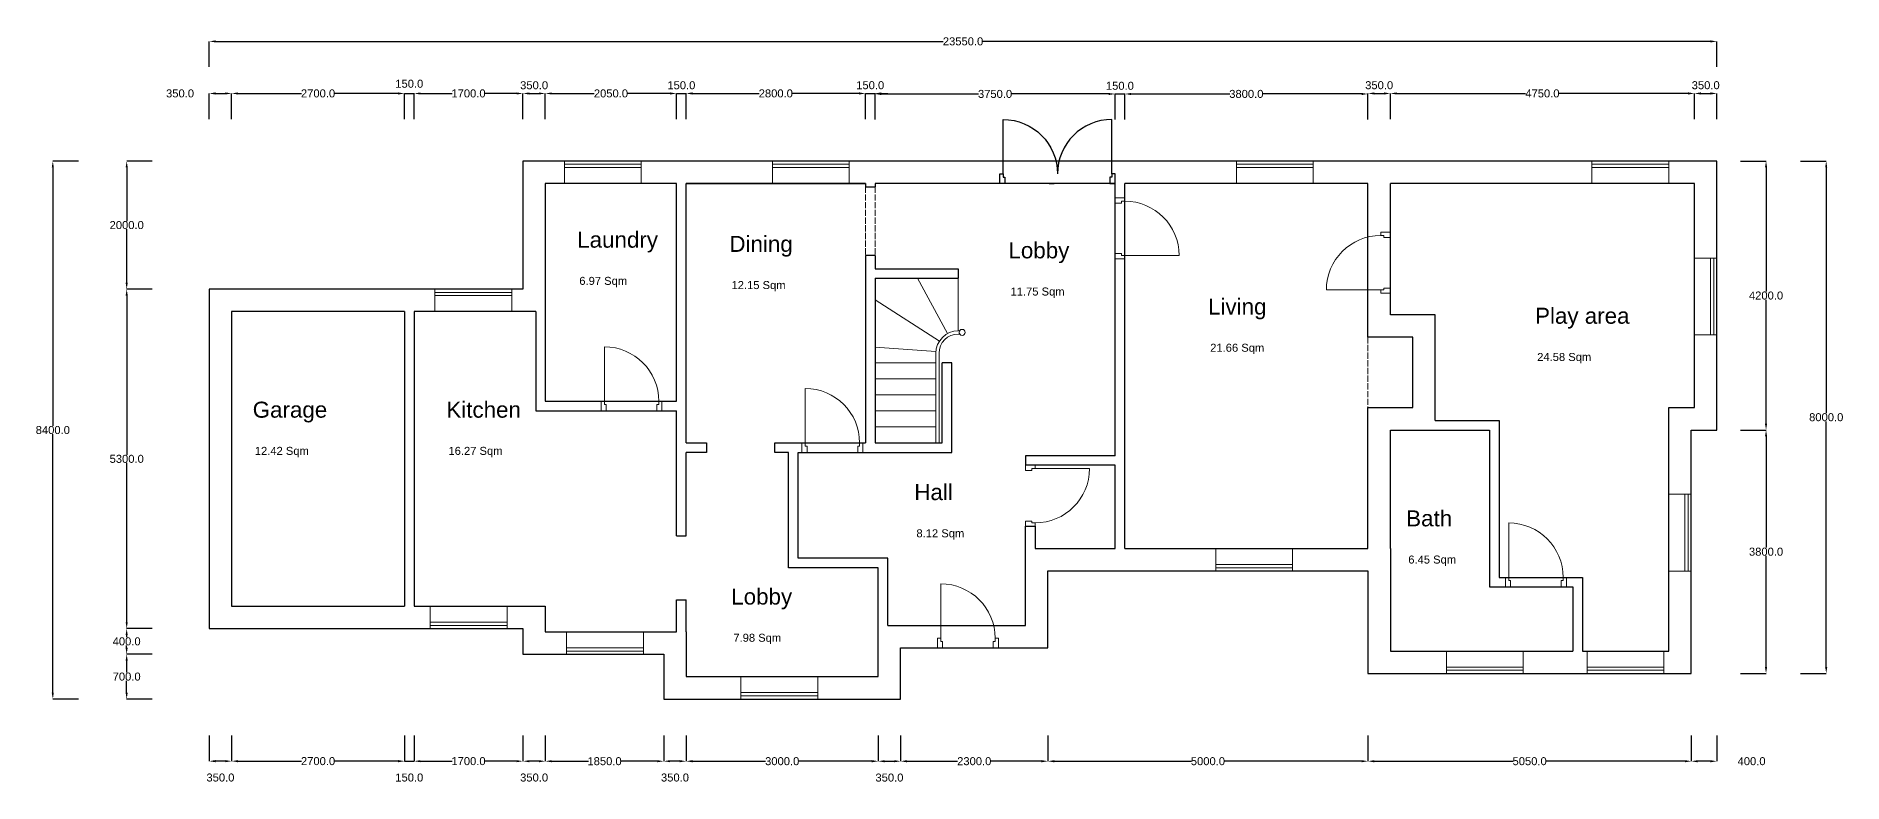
# Model space of a CAD drawing. Header units: millimetres. Extents: x 4407 to 61017, y 39332 to 50992.
# Drawn here: x 32795 to 61017, y 39332 to 50992 of the extents above; entities that cross this region are included whole.
import ezdxf

# ---------------------------------------------------------------- set-up
doc = ezdxf.new("R2010")
doc.units = ezdxf.units.MM
doc.linetypes.add('ACAD_ISO02W100', pattern=[15, 12, -3])
for name, color, linetype, lineweight in [('Dashed lines', 7, 'ACAD_ISO02W100', 13), ('Doors', 50, 'Continuous', 13), ('Staircase', 6, 'Continuous', 13), ('Windows', 4, 'Continuous', 13)]:
    doc.layers.add(name, color=color, linetype=linetype, lineweight=lineweight)
doc.styles.get("Standard").update_dxf_attribs({"font": 'arial.ttf'})
doc.dimstyles.get("Standard").update_dxf_attribs({"dimtxt": 125, "dimasz": 100, "dimexe": 0.18, "dimexo": 0, "dimgap": 0, "dimtad": 0, "dimtih": 1, "dimtoh": 1, "dimdec": 1, "dimzin": 0, "dimdsep": 46, "dimtxsty": 'Standard', "dimcen": 0.09, "dimadec": 0, "dimazin": 0, "dimtfac": 1, "dimtdec": 1, "dimtmove": 2, "dimatfit": 3, "dimfxl": 400, "dimfxlon": 1, "dimtolj": 1, "dimtzin": 0, "dimarcsym": 0})

# ---------------------------------------------------------------- blocks, each defined once
blk = doc.blocks.new('*U6')
at = {"layer": 'Windows', "linetype": 'Continuous'}
for p, q in [((-1200, 0), (-1200, 350)), ((-1200, 300), (0, 300)), ((0, 0), (0, 350)), ((-1200, 250), (0, 250))]:
    blk.add_line(p, q, dxfattribs=at)
blk = doc.blocks.new('Window')
at = {"layer": 'Windows', "linetype": 'Continuous'}
for p, q in [((-1200, 350), (-1200, 0)), ((0, 350), (0, 0)), ((-1200, 100), (0, 100)), ((-1200, 50), (0, 50))]:
    blk.add_line(p, q, dxfattribs=at)
blk = doc.blocks.new('*U13')
at = {"linetype": 'Continuous'}
for p, q in [((-900, 150), (-900, 1000)), ((-950, 0), (-950, 150)), ((-950, 150), (-900, 150)), ((-870, 0), (-950, 0)), ((-900, 150), (-900, 100)), ((-900, 100), (-870, 100)), ((-870, 100), (-870, 0)), ((-50, 100), (-80, 100)), ((-80, 100), (-80, 0)), ((-80, 0), (0, 0)), ((0, 150), (-50, 150)), ((-50, 150), (-50, 100)), ((0, 0), (0, 150))]:
    blk.add_line(p, q, dxfattribs=at)
blk.add_arc((-900, 150), 850, 0, 90, dxfattribs=at)
blk = doc.blocks.new('*U14')
at = {"linetype": 'Continuous'}
for p, q in [((-50, 150), (-50, 1000)), ((-950, 0), (-950, 150)), ((-950, 150), (-900, 150)), ((-870, 0), (-950, 0)), ((-900, 150), (-900, 100)), ((-900, 100), (-870, 100)), ((-870, 100), (-870, 0)), ((-50, 100), (-80, 100)), ((-80, 100), (-80, 0)), ((-80, 0), (0, 0)), ((0, 150), (-50, 150)), ((-50, 150), (-50, 100)), ((0, 0), (0, 150))]:
    blk.add_line(p, q, dxfattribs=at)
blk.add_arc((-50, 150), 850, 90, 180, dxfattribs=at)
blk = doc.blocks.new('*D33')
at = {"color": 0, "linetype": 'Continuous', "lineweight": -2, "transparency": 16777216}
for p, q in [((35499, 49697), (35499, 50097)), ((35599, 50097), (35749, 50097)), ((35849, 49697), (35849, 50097))]:
    blk.add_line(p, q, dxfattribs=at)
at = {"color": 0, "linetype": 'Continuous', "transparency": 16777216}
for points in [[(35599, 50114), (35599, 50080), (35499, 50097)], [(35749, 50114), (35749, 50080), (35849, 50097)]]:
    blk.add_solid(points, dxfattribs=at)
at = {"layer": 'Defpoints', "color": 0, "linetype": 'Continuous', "transparency": 16777216}
for p in [(35849, 50097), (35499, 47041), (35849, 47041)]:
    blk.add_point(p, dxfattribs=at)
at = {"color": 0, "linetype": 'Continuous', "transparency": 16777216, "insert": (35043, 50097), "char_height": 125, "attachment_point": 5}
blk.add_mtext('\\A1;350.0', dxfattribs=at)
blk = doc.blocks.new('*D34')
at = {"color": 0, "linetype": 'Continuous', "lineweight": -2, "transparency": 16777216}
for p, q in [((35849, 49697), (35849, 50097)), ((35949, 50097), (36939, 50097)), ((38449, 50097), (37459, 50097)), ((38549, 49697), (38549, 50097))]:
    blk.add_line(p, q, dxfattribs=at)
at = {"color": 0, "linetype": 'Continuous', "transparency": 16777216}
for points in [[(35949, 50113), (35949, 50080), (35849, 50097)], [(38449, 50113), (38449, 50080), (38549, 50097)]]:
    blk.add_solid(points, dxfattribs=at)
at = {"layer": 'Defpoints', "color": 0, "linetype": 'Continuous', "transparency": 16777216}
for p in [(38549, 50097), (35849, 46691), (38549, 46691)]:
    blk.add_point(p, dxfattribs=at)
at = {"color": 0, "linetype": 'Continuous', "transparency": 16777216, "insert": (37199, 50097), "char_height": 125, "attachment_point": 5}
blk.add_mtext('\\A1;2700.0', dxfattribs=at)
blk = doc.blocks.new('*D35')
at = {"color": 0, "linetype": 'Continuous', "lineweight": -2, "transparency": 16777216}
for p, q in [((38449, 50097), (38349, 50097)), ((38549, 49697), (38549, 50097)), ((38549, 50097), (38699, 50097)), ((38699, 49697), (38699, 50097)), ((38799, 50097), (38899, 50097))]:
    blk.add_line(p, q, dxfattribs=at)
at = {"color": 0, "linetype": 'Continuous', "transparency": 16777216}
for points in [[(38449, 50113), (38449, 50080), (38549, 50097)], [(38799, 50113), (38799, 50080), (38699, 50097)]]:
    blk.add_solid(points, dxfattribs=at)
at = {"layer": 'Defpoints', "color": 0, "linetype": 'Continuous', "transparency": 16777216}
for p in [(38699, 50097), (38549, 46691), (38699, 46691)]:
    blk.add_point(p, dxfattribs=at)
at = {"color": 0, "linetype": 'Continuous', "transparency": 16777216, "insert": (38624, 50248), "char_height": 125, "attachment_point": 5}
blk.add_mtext('\\A1;150.0', dxfattribs=at)
blk = doc.blocks.new('*D36')
at = {"color": 0, "linetype": 'Continuous', "lineweight": -2, "transparency": 16777216}
for p, q in [((38699, 49697), (38699, 50097)), ((38799, 50097), (39296, 50097)), ((40299, 50097), (39802, 50097)), ((40399, 49697), (40399, 50097))]:
    blk.add_line(p, q, dxfattribs=at)
at = {"color": 0, "linetype": 'Continuous', "transparency": 16777216}
for points in [[(38799, 50113), (38799, 50080), (38699, 50097)], [(40299, 50113), (40299, 50080), (40399, 50097)]]:
    blk.add_solid(points, dxfattribs=at)
at = {"layer": 'Defpoints', "color": 0, "linetype": 'Continuous', "transparency": 16777216}
for p in [(40399, 50097), (38699, 47041), (40399, 47041)]:
    blk.add_point(p, dxfattribs=at)
at = {"color": 0, "linetype": 'Continuous', "transparency": 16777216, "insert": (39549, 50097), "char_height": 125, "attachment_point": 5}
blk.add_mtext('\\A1;1700.0', dxfattribs=at)
blk = doc.blocks.new('*D41')
at = {"color": 0, "linetype": 'Continuous', "lineweight": -2, "transparency": 16777216}
for p, q in [((40399, 49697), (40399, 50097)), ((40499, 50097), (40649, 50097)), ((40749, 49697), (40749, 50097))]:
    blk.add_line(p, q, dxfattribs=at)
at = {"color": 0, "linetype": 'Continuous', "transparency": 16777216}
for points in [[(40499, 50113), (40499, 50080), (40399, 50097)], [(40649, 50113), (40649, 50080), (40749, 50097)]]:
    blk.add_solid(points, dxfattribs=at)
at = {"layer": 'Defpoints', "color": 0, "linetype": 'Continuous', "transparency": 16777216}
for p in [(40749, 50097), (40399, 47041), (40749, 47041)]:
    blk.add_point(p, dxfattribs=at)
at = {"color": 0, "linetype": 'Continuous', "transparency": 16777216, "insert": (40574, 50224), "char_height": 125, "attachment_point": 5}
blk.add_mtext('\\A1;350.0', dxfattribs=at)
blk = doc.blocks.new('*D42')
at = {"color": 0, "linetype": 'Continuous', "lineweight": -2, "transparency": 16777216}
for p, q in [((40749, 49697), (40749, 50097)), ((40849, 50097), (41514, 50097)), ((42699, 50097), (42034, 50097)), ((42799, 49697), (42799, 50097))]:
    blk.add_line(p, q, dxfattribs=at)
at = {"color": 0, "linetype": 'Continuous', "transparency": 16777216}
for points in [[(40849, 50113), (40849, 50080), (40749, 50097)], [(42699, 50113), (42699, 50080), (42799, 50097)]]:
    blk.add_solid(points, dxfattribs=at)
at = {"layer": 'Defpoints', "color": 0, "linetype": 'Continuous', "transparency": 16777216}
for p in [(42799, 50097), (40749, 45291), (42799, 45291)]:
    blk.add_point(p, dxfattribs=at)
at = {"color": 0, "linetype": 'Continuous', "transparency": 16777216, "insert": (41774, 50097), "char_height": 125, "attachment_point": 5}
blk.add_mtext('\\A1;2050.0', dxfattribs=at)
blk = doc.blocks.new('*D43')
at = {"color": 0, "linetype": 'Continuous', "lineweight": -2, "transparency": 16777216}
for p, q in [((42699, 50097), (42599, 50097)), ((42799, 49697), (42799, 50097)), ((42799, 50097), (42949, 50097)), ((42949, 49697), (42949, 50097)), ((43049, 50097), (43149, 50097))]:
    blk.add_line(p, q, dxfattribs=at)
at = {"color": 0, "linetype": 'Continuous', "transparency": 16777216}
for points in [[(42699, 50113), (42699, 50080), (42799, 50097)], [(43049, 50113), (43049, 50080), (42949, 50097)]]:
    blk.add_solid(points, dxfattribs=at)
at = {"layer": 'Defpoints', "color": 0, "linetype": 'Continuous', "transparency": 16777216}
for p in [(42949, 50097), (42799, 48691), (42949, 48691)]:
    blk.add_point(p, dxfattribs=at)
at = {"color": 0, "linetype": 'Continuous', "transparency": 16777216, "insert": (42874, 50224), "char_height": 125, "attachment_point": 5}
blk.add_mtext('\\A1;150.0', dxfattribs=at)
blk = doc.blocks.new('*D44')
at = {"color": 0, "linetype": 'Continuous', "lineweight": -2, "transparency": 16777216}
for p, q in [((42949, 49697), (42949, 50097)), ((43049, 50097), (44089, 50097)), ((45649, 50097), (44609, 50097)), ((45749, 49697), (45749, 50097))]:
    blk.add_line(p, q, dxfattribs=at)
at = {"color": 0, "linetype": 'Continuous', "transparency": 16777216}
for points in [[(43049, 50114), (43049, 50080), (42949, 50097)], [(45649, 50114), (45649, 50080), (45749, 50097)]]:
    blk.add_solid(points, dxfattribs=at)
at = {"layer": 'Defpoints', "color": 0, "linetype": 'Continuous', "transparency": 16777216}
for p in [(45749, 50097), (42949, 48691), (45749, 48691)]:
    blk.add_point(p, dxfattribs=at)
at = {"color": 0, "linetype": 'Continuous', "transparency": 16777216, "insert": (44349, 50097), "char_height": 125, "attachment_point": 5}
blk.add_mtext('\\A1;2800.0', dxfattribs=at)
blk = doc.blocks.new('*D45')
at = {"color": 0, "linetype": 'Continuous', "lineweight": -2, "transparency": 16777216}
for p, q in [((45649, 50097), (45549, 50097)), ((45749, 49697), (45749, 50097)), ((45749, 50097), (45899, 50097)), ((45899, 49697), (45899, 50097)), ((45999, 50097), (46099, 50097))]:
    blk.add_line(p, q, dxfattribs=at)
at = {"color": 0, "linetype": 'Continuous', "transparency": 16777216}
for points in [[(45649, 50114), (45649, 50080), (45749, 50097)], [(45999, 50114), (45999, 50080), (45899, 50097)]]:
    blk.add_solid(points, dxfattribs=at)
at = {"layer": 'Defpoints', "color": 0, "linetype": 'Continuous', "transparency": 16777216}
for p in [(45899, 50097), (45749, 48691), (45899, 48691)]:
    blk.add_point(p, dxfattribs=at)
at = {"color": 0, "linetype": 'Continuous', "transparency": 16777216, "insert": (45824, 50225), "char_height": 125, "attachment_point": 5}
blk.add_mtext('\\A1;150.0', dxfattribs=at)
blk = doc.blocks.new('*D47')
at = {"color": 0, "linetype": 'Continuous', "lineweight": -2, "transparency": 16777216}
for p, q in [((53599, 49697), (53599, 50097)), ((53699, 50097), (53849, 50097)), ((53949, 49697), (53949, 50097))]:
    blk.add_line(p, q, dxfattribs=at)
at = {"color": 0, "linetype": 'Continuous', "transparency": 16777216}
for points in [[(53699, 50114), (53699, 50080), (53599, 50097)], [(53849, 50114), (53849, 50080), (53949, 50097)]]:
    blk.add_solid(points, dxfattribs=at)
at = {"layer": 'Defpoints', "color": 0, "linetype": 'Continuous', "transparency": 16777216}
for p in [(53949, 50097), (53599, 48691), (53949, 48691)]:
    blk.add_point(p, dxfattribs=at)
at = {"color": 0, "linetype": 'Continuous', "transparency": 16777216, "insert": (53774, 50225), "char_height": 125, "attachment_point": 5}
blk.add_mtext('\\A1;350.0', dxfattribs=at)
blk = doc.blocks.new('*D48')
at = {"color": 0, "linetype": 'Continuous', "lineweight": -2, "transparency": 16777216}
for p, q in [((53949, 49697), (53949, 50097)), ((54049, 50097), (56062, 50097)), ((58599, 50097), (56586, 50097)), ((58699, 49697), (58699, 50097))]:
    blk.add_line(p, q, dxfattribs=at)
at = {"color": 0, "linetype": 'Continuous', "transparency": 16777216}
for points in [[(54049, 50114), (54049, 50080), (53949, 50097)], [(58599, 50114), (58599, 50080), (58699, 50097)]]:
    blk.add_solid(points, dxfattribs=at)
at = {"layer": 'Defpoints', "color": 0, "linetype": 'Continuous', "transparency": 16777216}
for p in [(58699, 50097), (53949, 48691), (58699, 48691)]:
    blk.add_point(p, dxfattribs=at)
at = {"color": 0, "linetype": 'Continuous', "transparency": 16777216, "insert": (56324, 50097), "char_height": 125, "attachment_point": 5}
blk.add_mtext('\\A1;4750.0', dxfattribs=at)
blk = doc.blocks.new('*D49')
at = {"color": 0, "linetype": 'Continuous', "lineweight": -2, "transparency": 16777216}
for p, q in [((58699, 49697), (58699, 50097)), ((58799, 50097), (58949, 50097)), ((59049, 49697), (59049, 50097))]:
    blk.add_line(p, q, dxfattribs=at)
at = {"color": 0, "linetype": 'Continuous', "transparency": 16777216}
for points in [[(58799, 50114), (58799, 50080), (58699, 50097)], [(58949, 50114), (58949, 50080), (59049, 50097)]]:
    blk.add_solid(points, dxfattribs=at)
at = {"layer": 'Defpoints', "color": 0, "linetype": 'Continuous', "transparency": 16777216}
for p in [(59049, 50097), (58699, 48691), (59049, 48691)]:
    blk.add_point(p, dxfattribs=at)
at = {"color": 0, "linetype": 'Continuous', "transparency": 16777216, "insert": (58874, 50225), "char_height": 125, "attachment_point": 5}
blk.add_mtext('\\A1;350.0', dxfattribs=at)
blk = doc.blocks.new('*D50')
at = {"color": 0, "linetype": 'Continuous', "lineweight": -2, "transparency": 16777216}
for p, q in [((45899, 49689), (45899, 50089)), ((45999, 50089), (47515, 50089)), ((49549, 50089), (48033, 50089)), ((49649, 49689), (49649, 50089))]:
    blk.add_line(p, q, dxfattribs=at)
at = {"color": 0, "linetype": 'Continuous', "transparency": 16777216}
for points in [[(45999, 50105), (45999, 50072), (45899, 50089)], [(49549, 50105), (49549, 50072), (49649, 50089)]]:
    blk.add_solid(points, dxfattribs=at)
at = {"layer": 'Defpoints', "color": 0, "linetype": 'Continuous', "transparency": 16777216}
for p in [(49649, 50089), (45899, 48691), (49649, 48691)]:
    blk.add_point(p, dxfattribs=at)
at = {"color": 0, "linetype": 'Continuous', "transparency": 16777216, "insert": (47774, 50089), "char_height": 125, "attachment_point": 5}
blk.add_mtext('\\A1;3750.0', dxfattribs=at)
blk = doc.blocks.new('*D51')
at = {"color": 0, "linetype": 'Continuous', "lineweight": -2, "transparency": 16777216}
for p, q in [((49549, 50089), (49449, 50089)), ((49649, 49689), (49649, 50089)), ((49649, 50089), (49799, 50089)), ((49799, 49689), (49799, 50089)), ((49899, 50089), (49999, 50089))]:
    blk.add_line(p, q, dxfattribs=at)
at = {"color": 0, "linetype": 'Continuous', "transparency": 16777216}
for points in [[(49549, 50105), (49549, 50072), (49649, 50089)], [(49899, 50105), (49899, 50072), (49799, 50089)]]:
    blk.add_solid(points, dxfattribs=at)
at = {"layer": 'Defpoints', "color": 0, "linetype": 'Continuous', "transparency": 16777216}
for p in [(49799, 50089), (49649, 48691), (49799, 48691)]:
    blk.add_point(p, dxfattribs=at)
at = {"color": 0, "linetype": 'Continuous', "transparency": 16777216, "insert": (49724, 50216), "char_height": 125, "attachment_point": 5}
blk.add_mtext('\\A1;150.0', dxfattribs=at)
blk = doc.blocks.new('*D52')
at = {"color": 0, "linetype": 'Continuous', "lineweight": -2, "transparency": 16777216}
for p, q in [((49799, 49689), (49799, 50089)), ((49899, 50089), (51440, 50089)), ((53499, 50089), (51958, 50089)), ((53599, 49689), (53599, 50089))]:
    blk.add_line(p, q, dxfattribs=at)
at = {"color": 0, "linetype": 'Continuous', "transparency": 16777216}
for points in [[(49899, 50105), (49899, 50072), (49799, 50089)], [(53499, 50105), (53499, 50072), (53599, 50089)]]:
    blk.add_solid(points, dxfattribs=at)
at = {"layer": 'Defpoints', "color": 0, "linetype": 'Continuous', "transparency": 16777216}
for p in [(53599, 50089), (49799, 48691), (53599, 48691)]:
    blk.add_point(p, dxfattribs=at)
at = {"color": 0, "linetype": 'Continuous', "transparency": 16777216, "insert": (51699, 50089), "char_height": 125, "attachment_point": 5}
blk.add_mtext('\\A1;3800.0', dxfattribs=at)
blk = doc.blocks.new('*D53')
at = {"color": 0, "linetype": 'Continuous', "lineweight": -2, "transparency": 16777216}
for p, q in [((59417, 49041), (59817, 49041)), ((59817, 48941), (59817, 47005)), ((59817, 44941), (59817, 46877)), ((59417, 44841), (59817, 44841))]:
    blk.add_line(p, q, dxfattribs=at)
at = {"color": 0, "linetype": 'Continuous', "transparency": 16777216}
for points in [[(59800, 48941), (59834, 48941), (59817, 49041)], [(59800, 44941), (59834, 44941), (59817, 44841)]]:
    blk.add_solid(points, dxfattribs=at)
at = {"layer": 'Defpoints', "color": 0, "linetype": 'Continuous', "transparency": 16777216}
for p in [(59049, 49041), (59049, 44841), (59817, 44841)]:
    blk.add_point(p, dxfattribs=at)
at = {"color": 0, "linetype": 'Continuous', "transparency": 16777216, "insert": (59817, 46941), "char_height": 125, "attachment_point": 5}
blk.add_mtext('\\A1;4200.0', dxfattribs=at)
blk = doc.blocks.new('*D54')
at = {"color": 0, "linetype": 'Continuous', "lineweight": -2, "transparency": 16777216}
for p, q in [((59417, 44841), (59817, 44841)), ((59817, 44741), (59817, 43005)), ((59817, 41141), (59817, 42877)), ((59417, 41041), (59817, 41041))]:
    blk.add_line(p, q, dxfattribs=at)
at = {"color": 0, "linetype": 'Continuous', "transparency": 16777216}
for points in [[(59800, 44741), (59834, 44741), (59817, 44841)], [(59800, 41141), (59834, 41141), (59817, 41041)]]:
    blk.add_solid(points, dxfattribs=at)
at = {"layer": 'Defpoints', "color": 0, "linetype": 'Continuous', "transparency": 16777216}
for p in [(58649, 44841), (58649, 41041), (59817, 41041)]:
    blk.add_point(p, dxfattribs=at)
at = {"color": 0, "linetype": 'Continuous', "transparency": 16777216, "insert": (59817, 42941), "char_height": 125, "attachment_point": 5}
blk.add_mtext('\\A1;3800.0', dxfattribs=at)
blk = doc.blocks.new('*D55')
at = {"color": 0, "linetype": 'Continuous', "lineweight": -2, "transparency": 16777216}
for p, q in [((34610, 49041), (34210, 49041)), ((34210, 48941), (34210, 48105)), ((34210, 47141), (34210, 47977)), ((34610, 47041), (34210, 47041))]:
    blk.add_line(p, q, dxfattribs=at)
at = {"color": 0, "linetype": 'Continuous', "transparency": 16777216}
for points in [[(34193, 48941), (34226, 48941), (34210, 49041)], [(34193, 47141), (34226, 47141), (34210, 47041)]]:
    blk.add_solid(points, dxfattribs=at)
at = {"layer": 'Defpoints', "color": 0, "linetype": 'Continuous', "transparency": 16777216}
for p in [(40399, 49041), (34210, 47041), (40399, 47041)]:
    blk.add_point(p, dxfattribs=at)
at = {"color": 0, "linetype": 'Continuous', "transparency": 16777216, "insert": (34210, 48041), "char_height": 125, "attachment_point": 5}
blk.add_mtext('\\A1;2000.0', dxfattribs=at)
blk = doc.blocks.new('*D56')
at = {"color": 0, "linetype": 'Continuous', "lineweight": -2, "transparency": 16777216}
for p, q in [((34610, 47041), (34209, 47041)), ((34210, 46941), (34210, 44455)), ((34210, 41841), (34210, 44327)), ((34610, 41741), (34209, 41741))]:
    blk.add_line(p, q, dxfattribs=at)
at = {"color": 0, "linetype": 'Continuous', "transparency": 16777216}
for points in [[(34193, 46941), (34226, 46941), (34210, 47041)], [(34193, 41841), (34226, 41841), (34210, 41741)]]:
    blk.add_solid(points, dxfattribs=at)
at = {"layer": 'Defpoints', "color": 0, "linetype": 'Continuous', "transparency": 16777216}
for p in [(35499, 47041), (34210, 41741), (35499, 41741)]:
    blk.add_point(p, dxfattribs=at)
at = {"color": 0, "linetype": 'Continuous', "transparency": 16777216, "insert": (34210, 44391), "char_height": 125, "attachment_point": 5}
blk.add_mtext('\\A1;5300.0', dxfattribs=at)
blk = doc.blocks.new('*D57')
at = {"color": 0, "linetype": 'Continuous', "lineweight": -2, "transparency": 16777216}
for p, q in [((35499, 40071), (35499, 39671)), ((35849, 40071), (35849, 39671)), ((35749, 39671), (35599, 39671))]:
    blk.add_line(p, q, dxfattribs=at)
at = {"color": 0, "linetype": 'Continuous', "transparency": 16777216}
for points in [[(35599, 39688), (35599, 39654), (35499, 39671)], [(35749, 39688), (35749, 39654), (35849, 39671)]]:
    blk.add_solid(points, dxfattribs=at)
at = {"layer": 'Defpoints', "color": 0, "linetype": 'Continuous', "transparency": 16777216}
for p in [(35499, 42091), (35849, 42091), (35499, 39671)]:
    blk.add_point(p, dxfattribs=at)
at = {"color": 0, "linetype": 'Continuous', "transparency": 16777216, "insert": (35674, 39415), "char_height": 125, "attachment_point": 5}
blk.add_mtext('\\A1;350.0', dxfattribs=at)
blk = doc.blocks.new('*D58')
at = {"color": 0, "linetype": 'Continuous', "lineweight": -2, "transparency": 16777216}
for p, q in [((35849, 40071), (35849, 39671)), ((38549, 40071), (38549, 39671)), ((35949, 39671), (36939, 39671)), ((38449, 39671), (37459, 39671))]:
    blk.add_line(p, q, dxfattribs=at)
at = {"color": 0, "linetype": 'Continuous', "transparency": 16777216}
for points in [[(35949, 39688), (35949, 39654), (35849, 39671)], [(38449, 39688), (38449, 39654), (38549, 39671)]]:
    blk.add_solid(points, dxfattribs=at)
at = {"layer": 'Defpoints', "color": 0, "linetype": 'Continuous', "transparency": 16777216}
for p in [(35849, 42091), (38549, 42091), (38549, 39671)]:
    blk.add_point(p, dxfattribs=at)
at = {"color": 0, "linetype": 'Continuous', "transparency": 16777216, "insert": (37199, 39671), "char_height": 125, "attachment_point": 5}
blk.add_mtext('\\A1;2700.0', dxfattribs=at)
blk = doc.blocks.new('*D59')
at = {"color": 0, "linetype": 'Continuous', "lineweight": -2, "transparency": 16777216}
for p, q in [((38549, 40071), (38549, 39670)), ((38699, 40071), (38699, 39670)), ((38449, 39671), (38349, 39671)), ((38549, 39671), (38699, 39671)), ((38799, 39671), (38899, 39671))]:
    blk.add_line(p, q, dxfattribs=at)
at = {"color": 0, "linetype": 'Continuous', "transparency": 16777216}
for points in [[(38449, 39687), (38449, 39654), (38549, 39671)], [(38799, 39687), (38799, 39654), (38699, 39671)]]:
    blk.add_solid(points, dxfattribs=at)
at = {"layer": 'Defpoints', "color": 0, "linetype": 'Continuous', "transparency": 16777216}
for p in [(38549, 42091), (38699, 42091), (38699, 39671)]:
    blk.add_point(p, dxfattribs=at)
at = {"color": 0, "linetype": 'Continuous', "transparency": 16777216, "insert": (38624, 39415), "char_height": 125, "attachment_point": 5}
blk.add_mtext('\\A1;150.0', dxfattribs=at)
blk = doc.blocks.new('*D61')
at = {"color": 0, "linetype": 'Continuous', "lineweight": -2, "transparency": 16777216}
for p, q in [((38699, 40071), (38699, 39670)), ((40399, 40071), (40399, 39670)), ((38799, 39671), (39296, 39671)), ((40299, 39671), (39802, 39671))]:
    blk.add_line(p, q, dxfattribs=at)
at = {"color": 0, "linetype": 'Continuous', "transparency": 16777216}
for points in [[(38799, 39687), (38799, 39654), (38699, 39671)], [(40299, 39687), (40299, 39654), (40399, 39671)]]:
    blk.add_solid(points, dxfattribs=at)
at = {"layer": 'Defpoints', "color": 0, "linetype": 'Continuous', "transparency": 16777216}
for p in [(38699, 42091), (40399, 42091), (40399, 39671)]:
    blk.add_point(p, dxfattribs=at)
at = {"color": 0, "linetype": 'Continuous', "transparency": 16777216, "insert": (39549, 39671), "char_height": 125, "attachment_point": 5}
blk.add_mtext('\\A1;1700.0', dxfattribs=at)
blk = doc.blocks.new('*D62')
at = {"color": 0, "linetype": 'Continuous', "lineweight": -2, "transparency": 16777216}
for p, q in [((40399, 40070), (40399, 39670)), ((40749, 40070), (40749, 39670)), ((40649, 39670), (40499, 39670))]:
    blk.add_line(p, q, dxfattribs=at)
at = {"color": 0, "linetype": 'Continuous', "transparency": 16777216}
for points in [[(40499, 39687), (40499, 39654), (40399, 39670)], [(40649, 39687), (40649, 39654), (40749, 39670)]]:
    blk.add_solid(points, dxfattribs=at)
at = {"layer": 'Defpoints', "color": 0, "linetype": 'Continuous', "transparency": 16777216}
for p in [(40399, 42091), (40749, 42091), (40399, 39670)]:
    blk.add_point(p, dxfattribs=at)
at = {"color": 0, "linetype": 'Continuous', "transparency": 16777216, "insert": (40574, 39415), "char_height": 125, "attachment_point": 5}
blk.add_mtext('\\A1;350.0', dxfattribs=at)
blk = doc.blocks.new('*D63')
at = {"color": 0, "linetype": 'Continuous', "lineweight": -2, "transparency": 16777216}
for p, q in [((40749, 40070), (40749, 39670)), ((42599, 40070), (42599, 39670)), ((40849, 39670), (41421, 39670)), ((42499, 39670), (41927, 39670))]:
    blk.add_line(p, q, dxfattribs=at)
at = {"color": 0, "linetype": 'Continuous', "transparency": 16777216}
for points in [[(40849, 39687), (40849, 39654), (40749, 39670)], [(42499, 39687), (42499, 39654), (42599, 39670)]]:
    blk.add_solid(points, dxfattribs=at)
at = {"layer": 'Defpoints', "color": 0, "linetype": 'Continuous', "transparency": 16777216}
for p in [(40749, 41691), (42599, 41691), (42599, 39670)]:
    blk.add_point(p, dxfattribs=at)
at = {"color": 0, "linetype": 'Continuous', "transparency": 16777216, "insert": (41674, 39670), "char_height": 125, "attachment_point": 5}
blk.add_mtext('\\A1;1850.0', dxfattribs=at)
blk = doc.blocks.new('*D64')
at = {"color": 0, "linetype": 'Continuous', "lineweight": -2, "transparency": 16777216}
for p, q in [((42599, 40070), (42599, 39670)), ((42949, 40070), (42949, 39670)), ((42849, 39670), (42699, 39670))]:
    blk.add_line(p, q, dxfattribs=at)
at = {"color": 0, "linetype": 'Continuous', "transparency": 16777216}
for points in [[(42699, 39687), (42699, 39654), (42599, 39670)], [(42849, 39687), (42849, 39654), (42949, 39670)]]:
    blk.add_solid(points, dxfattribs=at)
at = {"layer": 'Defpoints', "color": 0, "linetype": 'Continuous', "transparency": 16777216}
for p in [(42599, 40991), (42949, 40991), (42599, 39670)]:
    blk.add_point(p, dxfattribs=at)
at = {"color": 0, "linetype": 'Continuous', "transparency": 16777216, "insert": (42774, 39415), "char_height": 125, "attachment_point": 5}
blk.add_mtext('\\A1;350.0', dxfattribs=at)
blk = doc.blocks.new('*D65')
at = {"color": 0, "linetype": 'Continuous', "lineweight": -2, "transparency": 16777216}
for p, q in [((42949, 40070), (42949, 39670)), ((45949, 40070), (45949, 39670)), ((43049, 39670), (44190, 39670)), ((45849, 39670), (44708, 39670))]:
    blk.add_line(p, q, dxfattribs=at)
at = {"color": 0, "linetype": 'Continuous', "transparency": 16777216}
for points in [[(43049, 39687), (43049, 39653), (42949, 39670)], [(45849, 39687), (45849, 39653), (45949, 39670)]]:
    blk.add_solid(points, dxfattribs=at)
at = {"layer": 'Defpoints', "color": 0, "linetype": 'Continuous', "transparency": 16777216}
for p in [(42949, 40991), (45949, 40991), (45949, 39670)]:
    blk.add_point(p, dxfattribs=at)
at = {"color": 0, "linetype": 'Continuous', "transparency": 16777216, "insert": (44449, 39670), "char_height": 125, "attachment_point": 5}
blk.add_mtext('\\A1;3000.0', dxfattribs=at)
blk = doc.blocks.new('*D66')
at = {"color": 0, "linetype": 'Continuous', "lineweight": -2, "transparency": 16777216}
for p, q in [((45949, 40070), (45949, 39670)), ((46299, 40070), (46299, 39670)), ((46049, 39670), (46199, 39670))]:
    blk.add_line(p, q, dxfattribs=at)
at = {"color": 0, "linetype": 'Continuous', "transparency": 16777216}
for points in [[(46049, 39687), (46049, 39653), (45949, 39670)], [(46199, 39687), (46199, 39653), (46299, 39670)]]:
    blk.add_solid(points, dxfattribs=at)
at = {"layer": 'Defpoints', "color": 0, "linetype": 'Continuous', "transparency": 16777216}
for p in [(45949, 40991), (46299, 40991), (46299, 39670)]:
    blk.add_point(p, dxfattribs=at)
at = {"color": 0, "linetype": 'Continuous', "transparency": 16777216, "insert": (46124, 39414), "char_height": 125, "attachment_point": 5}
blk.add_mtext('\\A1;350.0', dxfattribs=at)
blk = doc.blocks.new('*D67')
at = {"color": 0, "linetype": 'Continuous', "lineweight": -2, "transparency": 16777216}
for p, q in [((46299, 40070), (46299, 39670)), ((48599, 40070), (48599, 39670)), ((46399, 39670), (47189, 39670)), ((48499, 39670), (47709, 39670))]:
    blk.add_line(p, q, dxfattribs=at)
at = {"color": 0, "linetype": 'Continuous', "transparency": 16777216}
for points in [[(46399, 39687), (46399, 39653), (46299, 39670)], [(48499, 39687), (48499, 39653), (48599, 39670)]]:
    blk.add_solid(points, dxfattribs=at)
at = {"layer": 'Defpoints', "color": 0, "linetype": 'Continuous', "transparency": 16777216}
for p in [(46299, 41441), (48599, 41441), (48599, 39670)]:
    blk.add_point(p, dxfattribs=at)
at = {"color": 0, "linetype": 'Continuous', "transparency": 16777216, "insert": (47449, 39670), "char_height": 125, "attachment_point": 5}
blk.add_mtext('\\A1;2300.0', dxfattribs=at)
blk = doc.blocks.new('*D68')
at = {"color": 0, "linetype": 'Continuous', "lineweight": -2, "transparency": 16777216}
for p, q in [((48599, 40070), (48599, 39670)), ((53599, 40070), (53599, 39670)), ((48699, 39670), (50840, 39670)), ((53499, 39670), (51358, 39670))]:
    blk.add_line(p, q, dxfattribs=at)
at = {"color": 0, "linetype": 'Continuous', "transparency": 16777216}
for points in [[(48699, 39687), (48699, 39653), (48599, 39670)], [(53499, 39687), (53499, 39653), (53599, 39670)]]:
    blk.add_solid(points, dxfattribs=at)
at = {"layer": 'Defpoints', "color": 0, "linetype": 'Continuous', "transparency": 16777216}
for p in [(48599, 42641), (53599, 42641), (53599, 39670)]:
    blk.add_point(p, dxfattribs=at)
at = {"color": 0, "linetype": 'Continuous', "transparency": 16777216, "insert": (51099, 39670), "char_height": 125, "attachment_point": 5}
blk.add_mtext('\\A1;5000.0', dxfattribs=at)
blk = doc.blocks.new('*D69')
at = {"color": 0, "linetype": 'Continuous', "lineweight": -2, "transparency": 16777216}
for p, q in [((53599, 40070), (53599, 39670)), ((58649, 40070), (58649, 39670)), ((53699, 39670), (55865, 39670)), ((58549, 39670), (56383, 39670))]:
    blk.add_line(p, q, dxfattribs=at)
at = {"color": 0, "linetype": 'Continuous', "transparency": 16777216}
for points in [[(53699, 39687), (53699, 39653), (53599, 39670)], [(58549, 39687), (58549, 39653), (58649, 39670)]]:
    blk.add_solid(points, dxfattribs=at)
at = {"layer": 'Defpoints', "color": 0, "linetype": 'Continuous', "transparency": 16777216}
for p in [(53599, 41041), (58649, 41041), (58649, 39670)]:
    blk.add_point(p, dxfattribs=at)
at = {"color": 0, "linetype": 'Continuous', "transparency": 16777216, "insert": (56124, 39670), "char_height": 125, "attachment_point": 5}
blk.add_mtext('\\A1;5050.0', dxfattribs=at)
blk = doc.blocks.new('*D70')
at = {"color": 0, "linetype": 'Continuous', "lineweight": -2, "transparency": 16777216}
for p, q in [((58649, 40070), (58649, 39670)), ((59049, 40070), (59049, 39670)), ((58949, 39670), (58749, 39670))]:
    blk.add_line(p, q, dxfattribs=at)
at = {"color": 0, "linetype": 'Continuous', "transparency": 16777216}
for points in [[(58749, 39686), (58749, 39653), (58649, 39670)], [(58949, 39686), (58949, 39653), (59049, 39670)]]:
    blk.add_solid(points, dxfattribs=at)
at = {"layer": 'Defpoints', "color": 0, "linetype": 'Continuous', "transparency": 16777216}
for p in [(58649, 44841), (59049, 44841), (58649, 39670)]:
    blk.add_point(p, dxfattribs=at)
at = {"color": 0, "linetype": 'Continuous', "transparency": 16777216, "insert": (59591, 39670), "char_height": 125, "attachment_point": 5}
blk.add_mtext('\\A1;400.0', dxfattribs=at)
blk = doc.blocks.new('*D103')
at = {"color": 0, "linetype": 'Continuous', "lineweight": -2, "transparency": 16777216}
for p, q in [((35499, 50510), (35499, 50910)), ((35599, 50910), (46965, 50910)), ((58949, 50910), (47583, 50910)), ((59049, 50510), (59049, 50910))]:
    blk.add_line(p, q, dxfattribs=at)
at = {"color": 0, "linetype": 'Continuous', "transparency": 16777216}
for points in [[(35599, 50926), (35599, 50893), (35499, 50910)], [(58949, 50926), (58949, 50893), (59049, 50910)]]:
    blk.add_solid(points, dxfattribs=at)
at = {"layer": 'Defpoints', "color": 0, "linetype": 'Continuous', "transparency": 16777216}
for p in [(35499, 50910), (35499, 49041), (59049, 49041)]:
    blk.add_point(p, dxfattribs=at)
at = {"color": 0, "linetype": 'Continuous', "transparency": 16777216, "insert": (47274, 50910), "char_height": 125, "attachment_point": 5}
blk.add_mtext('\\A1;23550.0', dxfattribs=at)
blk = doc.blocks.new('*D104')
at = {"color": 0, "linetype": 'Continuous', "lineweight": -2, "transparency": 16777216}
for p, q in [((33456, 49041), (33055, 49041)), ((33056, 48941), (33056, 44905)), ((33056, 40741), (33056, 44777)), ((33456, 40641), (33055, 40641))]:
    blk.add_line(p, q, dxfattribs=at)
at = {"color": 0, "linetype": 'Continuous', "transparency": 16777216}
for points in [[(33039, 48941), (33072, 48941), (33056, 49041)], [(33039, 40741), (33072, 40741), (33056, 40641)]]:
    blk.add_solid(points, dxfattribs=at)
at = {"layer": 'Defpoints', "color": 0, "linetype": 'Continuous', "transparency": 16777216}
for p in [(40399, 49041), (33056, 40641), (40399, 40641)]:
    blk.add_point(p, dxfattribs=at)
at = {"color": 0, "linetype": 'Continuous', "transparency": 16777216, "insert": (33056, 44841), "char_height": 125, "attachment_point": 5}
blk.add_mtext('\\A1;8400.0', dxfattribs=at)
blk = doc.blocks.new('*D105')
at = {"color": 0, "linetype": 'Continuous', "lineweight": -2, "transparency": 16777216}
for p, q in [((34609, 41741), (34209, 41741)), ((34209, 41641), (34209, 41605)), ((34209, 41441), (34209, 41477)), ((34609, 41341), (34209, 41341))]:
    blk.add_line(p, q, dxfattribs=at)
at = {"color": 0, "linetype": 'Continuous', "transparency": 16777216}
for points in [[(34193, 41641), (34226, 41641), (34209, 41741)], [(34193, 41441), (34226, 41441), (34209, 41341)]]:
    blk.add_solid(points, dxfattribs=at)
at = {"layer": 'Defpoints', "color": 0, "linetype": 'Continuous', "transparency": 16777216}
for p in [(40399, 41741), (34209, 41341), (40399, 41341)]:
    blk.add_point(p, dxfattribs=at)
at = {"color": 0, "linetype": 'Continuous', "transparency": 16777216, "insert": (34209, 41541), "char_height": 125, "attachment_point": 5}
blk.add_mtext('\\A1;400.0', dxfattribs=at)
blk = doc.blocks.new('*D106')
at = {"color": 0, "linetype": 'Continuous', "lineweight": -2, "transparency": 16777216}
for p, q in [((34609, 41341), (34209, 41341)), ((34209, 41241), (34209, 41055)), ((34209, 40741), (34209, 40927)), ((34609, 40641), (34209, 40641))]:
    blk.add_line(p, q, dxfattribs=at)
at = {"color": 0, "linetype": 'Continuous', "transparency": 16777216}
for points in [[(34193, 41241), (34226, 41241), (34209, 41341)], [(34193, 40741), (34226, 40741), (34209, 40641)]]:
    blk.add_solid(points, dxfattribs=at)
at = {"layer": 'Defpoints', "color": 0, "linetype": 'Continuous', "transparency": 16777216}
for p in [(42599, 41341), (34209, 40641), (42599, 40641)]:
    blk.add_point(p, dxfattribs=at)
at = {"color": 0, "linetype": 'Continuous', "transparency": 16777216, "insert": (34209, 40991), "char_height": 125, "attachment_point": 5}
blk.add_mtext('\\A1;700.0', dxfattribs=at)
blk = doc.blocks.new('*D107')
at = {"color": 0, "linetype": 'Continuous', "lineweight": -2, "transparency": 16777216}
for p, q in [((60357, 49041), (60757, 49041)), ((60757, 48941), (60757, 45105)), ((60757, 41141), (60757, 44977)), ((60357, 41041), (60757, 41041))]:
    blk.add_line(p, q, dxfattribs=at)
at = {"color": 0, "linetype": 'Continuous', "transparency": 16777216}
for points in [[(60740, 48941), (60773, 48941), (60757, 49041)], [(60740, 41141), (60773, 41141), (60757, 41041)]]:
    blk.add_solid(points, dxfattribs=at)
at = {"layer": 'Defpoints', "color": 0, "linetype": 'Continuous', "transparency": 16777216}
for p in [(59049, 49041), (59049, 41041), (60757, 41041)]:
    blk.add_point(p, dxfattribs=at)
at = {"color": 0, "linetype": 'Continuous', "transparency": 16777216, "insert": (60757, 45041), "char_height": 125, "attachment_point": 5}
blk.add_mtext('\\A1;8000.0', dxfattribs=at)

msp = doc.modelspace()

# ---------------------------------------------------------------- linework, layer by layer
at = {"linetype": 'Continuous'}
for p, q in [((49599.08, 48840.75), (49599.08, 49690.75)), ((49649.08, 48840.75), (49599.08, 48840.75)), ((49599.08, 48840.75), (49599.08, 48790.75)), ((49649.08, 48690.75), (49649.08, 48840.75)), ((48619.08, 48690.73), (48699.08, 48690.75)), ((48779.08, 48690.73), (48699.08, 48690.75)), ((49599.08, 48790.75), (49569.08, 48790.75)), ((49569.08, 48790.75), (49569.08, 48690.73)), ((49569.08, 48690.73), (49649.08, 48690.75)), ((47099.08, 45890.75), (46949.08, 45890.75))]:
    msp.add_line(p, q, dxfattribs=at)
for p, q in [((45749.08, 48690.75), (45749.08, 48639.59)), ((45749.08, 48639.59), (45899.08, 48639.59)), ((45899.08, 48690.75), (45899.08, 48639.59)), ((49649.08, 44440.75), (49649.08, 48690.75)), ((49799.08, 42990.75), (49799.08, 48690.75)), ((45749.08, 47564.53), (45749.08, 44640.75)), ((45899.08, 47564.53), (45749.08, 47564.53)), ((45899.08, 47564.53), (45899.08, 47360.75)), ((45899.08, 47360.75), (47199.08, 47360.75)), ((45899.08, 47210.75), (45899.08, 44640.75)), ((45899.08, 47210.75), (47199.08, 47210.75)), ((47199.08, 47360.75), (47199.08, 47210.75)), ((38549.08, 46690.75), (38549.08, 42090.75)), ((38699.08, 46690.75), (38699.08, 42090.75)), ((42799.08, 43190.75), (42799.08, 45140.75)), ((42949.08, 44640.75), (42949.08, 45140.75)), ((43265.73, 44640.75), (43265.73, 44490.75)), ((44335.58, 44490.75), (44335.58, 44640.75)), ((42949.08, 43190.75), (42949.08, 44490.75)), ((43265.73, 44490.75), (42949.08, 44490.75)), ((44549.08, 44490.75), (44335.58, 44490.75)), ((49649.08, 44440.75), (48249.08, 44440.75)), ((48249.08, 44440.75), (48249.08, 44290.75)), ((49649.08, 44290.75), (48249.08, 44290.75)), ((49649.08, 42990.75), (49649.08, 44290.75)), ((49649.08, 42990.75), (49649.08, 44290.75)), ((42799.08, 43190.75), (42949.08, 43190.75)), ((48399.08, 42990.75), (49649.08, 42990.75)), ((42799.08, 42190.75), (42949.08, 42190.75))]:
    msp.add_line(p, q)
msp.add_lwpolyline([(47899.08, 48840.75), (47899.08, 48790.75), (47929.08, 48790.75), (47929.08, 48690.73), (47849.08, 48690.75), (47849.08, 48840.75), (47899.08, 48840.75), (47899.08, 49690.75, -0.41421356), (48749.08, 48840.75)], format="xyb", dxfattribs=at)
for points in [[(35499.08, 41740.75), (40399.08, 41740.75), (40399.08, 41340.75), (42599.08, 41340.75), (42599.08, 40640.75), (46299.08, 40640.75), (46299.08, 41440.75), (48599.08, 41440.75), (48599.08, 42640.75), (53599.08, 42640.75), (53599.08, 41040.75), (58649.08, 41040.75), (58649.08, 44840.75), (59049.08, 44840.75), (59049.08, 49040.75), (40399.08, 49040.75), (40399.08, 47040.75), (35499.08, 47040.75), (35499.08, 41740.75)], [(42799.08, 48690.75), (40749.08, 48690.75), (40749.08, 46690.75)], [(40749.08, 46690.75), (40749.08, 45290.75), (42799.08, 45290.75), (42799.08, 48690.75)], [(45749.08, 48690.75), (42949.08, 48690.75)], [(42949.08, 48690.75), (45749.08, 48690.75)], [(42949.08, 45140.75), (42949.08, 48690.75)], [(49649.08, 48690.75), (45899.08, 48690.75)], [(53599.08, 48690.75), (49799.08, 48690.75)], [(53599.08, 42990.75), (53599.08, 45190.75), (54299.08, 45190.75), (54299.08, 46290.75), (53599.08, 46290.75), (53599.08, 48690.75)], [(56949.08, 41390.75), (58299.08, 41390.75), (58299.08, 45190.75), (58699.08, 45190.75), (58699.08, 48690.75), (53949.08, 48690.75)], [(54649.08, 44990.75), (54649.08, 46640.75), (53949.08, 46640.75), (53949.08, 48690.75)], [(38549.08, 46690.75), (35849.08, 46690.75), (35849.08, 42090.75), (38549.08, 42090.75)], [(40599.08, 46690.75), (38699.08, 46690.75)], [(40599.08, 46690.75), (40599.08, 45140.75), (42799.08, 45140.75)], [(54649.08, 44990.75), (55649.08, 44990.75), (55649.08, 42540.75), (56949.08, 42540.75), (56949.08, 41390.75)], [(42949.08, 44640.75), (43265.73, 44640.75)], [(44335.58, 44640.75), (45749.08, 44640.75)], [(53949.08, 42990.75), (53949.08, 44840.75), (54649.08, 44840.75)], [(54649.08, 44840.75), (55499.08, 44840.75), (55499.08, 42390.75), (56799.08, 42390.75), (56799.08, 41390.75)], [(45949.08, 40990.75), (45949.08, 42690.75), (44549.08, 42690.75), (44549.08, 44490.75)], [(46099.08, 41790.75), (46099.08, 42840.75), (44699.08, 42840.75), (44699.08, 44490.75)], [(48249.08, 42990.75), (48249.08, 43340.75), (48399.08, 43340.75), (48399.08, 42990.75)], [(46099.08, 41790.75), (48249.08, 41790.75), (48249.08, 42990.75)], [(48399.08, 42990.75), (49649.08, 42990.75)], [(49799.08, 42990.75), (53599.08, 42990.75)], [(53949.08, 42990.75), (53949.08, 41390.75), (56799.08, 41390.75)], [(38699.08, 42090.75), (40749.08, 42090.75), (40749.08, 41690.75), (42799.08, 41690.75)], [(42799.08, 41690.75), (42799.08, 42190.75)], [(42949.08, 41690.75), (42949.08, 42190.75)], [(42949.08, 41690.75), (42949.08, 40990.75), (45949.08, 40990.75), (45949.08, 41790.75)]]:
    msp.add_lwpolyline(points)
for points in [[(44699.08, 44490.75), (47099.08, 44490.75), (47099.08, 45890.75)], [(45899.08, 44640.75), (46949.08, 44640.75), (46949.08, 45890.75)]]:
    msp.add_lwpolyline(points, dxfattribs=at)
msp.add_arc((49599.08, 48840.75), 850, 90, 180, dxfattribs=at)
at = {"layer": 'Dashed lines', "ltscale": 8}
for p, q in [((45749.08, 48639.59), (45749.08, 47564.53)), ((45899.08, 48639.59), (45899.08, 47564.53)), ((53599.08, 46290.75), (53599.08, 45190.75))]:
    msp.add_line(p, q, dxfattribs=at)
at = {"layer": 'Staircase', "linetype": 'Continuous'}
for p, q in [((46560.14, 47210.75), (47031.33, 46347.93)), ((47199.08, 47210.75), (47199.08, 46390.75)), ((45899.08, 46876.05), (46904.62, 46229.94)), ((47199.08, 46390.75), (47219.71, 46390.75)), ((47219.89, 46340.9), (47199.08, 46340.75)), ((45899.08, 46133.55), (46849.96, 46065.67)), ((45899.08, 45890.75), (46849.08, 45890.75)), ((46849.08, 45890.75), (46849.08, 44640.75)), ((46899.08, 45640.75), (46899.08, 45890.75)), ((45899.08, 45640.75), (46849.08, 45640.75)), ((46899.08, 45640.75), (46899.08, 44640.75)), ((45899.08, 45390.75), (46849.08, 45390.75)), ((45899.08, 45140.75), (46849.08, 45140.75)), ((45899.08, 44890.75), (46849.08, 44890.75))]:
    msp.add_line(p, q, dxfattribs=at)
for points in [[(47199.08, 46390.75, 0.41421356), (46849.08, 46040.75), (46849.08, 45890.75)], [(47199.08, 46340.75, 0.41421356), (46899.08, 46040.75), (46899.08, 45890.75)]]:
    msp.add_lwpolyline(points, format="xyb", dxfattribs=at)
msp.add_circle((47260.04, 46365.97), 47.33, dxfattribs=at)

# ---------------------------------------------------------------- block references
at = {"layer": 'Doors', "linetype": 'Continuous'}
for name, p, rotation in [('*U14', (49649.08, 47516.01), 270), ('*U13', (53949.08, 47928.55), 90), ('*U13', (48249.08, 43340.75), 270)]:
    msp.add_blockref(name, p, dxfattribs=dict(at, rotation=rotation))
for p in [(42571.43, 45140.75), (45708.19, 44490.75), (56697.69, 42390.75), (47825.21, 41440.75)]:
    msp.add_blockref('*U13', p, dxfattribs=at)
at = {"layer": 'Windows', "linetype": 'Continuous'}
for name, p in [('*U6', (42246.78, 48690.75)), ('*U6', (58296.96, 48690.75)), ('*U6', (40224.66, 46690.75)), ('Window', (52420.32, 42640.75)), ('Window', (40150.63, 41740.75)), ('Window', (42280.17, 41340.75)), ('Window', (56024.91, 41040.75)), ('Window', (58222.12, 41040.75)), ('Window', (45003.17, 40640.75))]:
    msp.add_blockref(name, p, dxfattribs=at)
at = {"layer": 'Windows', "linetype": 'Continuous', "xscale": -1, "rotation": 359.9999999999997}
for p in [(44296.16, 48690.75), (51544.38, 48690.75)]:
    msp.add_blockref('*U6', p, dxfattribs=at)
at = {"layer": 'Windows', "linetype": 'Continuous', "rotation": 90}
for p in [(59049.08, 47527.03), (58649.08, 43840.1)]:
    msp.add_blockref('Window', p, dxfattribs=at)

# ---------------------------------------------------------------- texts
at = {"linetype": 'Continuous', "attachment_point": 1}
for s, width, insert, char_height in [('Laundry', 1899.4164, (41246.84, 47938.72), 250), ('Dining', 1899.4164, (43624.26, 47873.21), 250), ('Lobby', 1899.4164, (47982.57, 47772.39), 250), ('6.97 Sqm', 1649.0105, (41279.73, 47233.06), 125), ('12.15 Sqm', 1649.0105, (43657.15, 47167.55), 125), ('11.75 Sqm', 1649.0105, (48015.46, 47066.73), 125), ('Living ', 1899.4164, (51101.28, 46894.52), 250), ('Play area', 1899.4164, (56209.25, 46750.67), 250), ('21.66 Sqm', 1649.0105, (51134.16, 46188.86), 125), ('24.58 Sqm', 1649.0105, (56242.13, 46045.01), 125), ('Garage', 1899.4164, (36177.98, 45284.14), 250), ('Kitchen', 1899.4164, (39203.1, 45284.14), 250), ('12.42 Sqm', 1649.0105, (36210.87, 44578.49), 125), ('16.27 Sqm', 1649.0105, (39235.99, 44578.49), 125), ('Hall', 1899.4164, (46512.66, 43997.11), 250), ('Bath', 1899.4164, (54195.75, 43587.25), 250), ('8.12 Sqm', 1649.0105, (46545.55, 43291.45), 125), ('6.45 Sqm', 1649.0105, (54228.64, 42881.59), 125), ('Lobby', 1899.4164, (43653.03, 42366.38), 250), ('7.98 Sqm', 1649.0105, (43685.92, 41660.72), 125)]:
    msp.add_mtext_dynamic_manual_height_columns(s, width=width, gutter_width=12.5, heights=[0], dxfattribs=dict(at, insert=insert, char_height=char_height))

# ---------------------------------------------------------------- dimensions: what is measured, and where the dimension line sits
at = {"linetype": 'Continuous'}
for base, p1, p2, picture, middle in [((35499.08, 50909.7), (59049.08, 49040.75), (35499.08, 49040.75), '*D103', (47274.08, 50909.7)), ((40749.08, 50096.54), (40399.08, 47040.75), (40749.08, 47040.75), '*D41', (40574.08, 50224.45)), ((42949.08, 50096.54), (42799.08, 48690.75), (42949.08, 48690.75), '*D43', (42874.08, 50224.37)), ((45899.08, 50096.92), (45749.08, 48690.75), (45899.08, 48690.75), '*D45', (45824.08, 50224.75)), ((49799.08, 50088.59), (49649.08, 48690.75), (49799.08, 48690.75), '*D51', (49724.08, 50216.41)), ((53949.08, 50097.1), (53599.08, 48690.75), (53949.08, 48690.75), '*D47', (53774.08, 50225.01)), ((59049.08, 50097.1), (58699.08, 48690.75), (59049.08, 48690.75), '*D49', (58874.08, 50225.01)), ((38549.08, 50096.74), (35849.08, 46690.75), (38549.08, 46690.75), '*D34', (37199.08, 50096.74)), ((40399.08, 50096.54), (38699.08, 47040.75), (40399.08, 47040.75), '*D36', (39549.08, 50096.54)), ((42799.08, 50096.54), (40749.08, 45290.75), (42799.08, 45290.75), '*D42', (41774.08, 50096.54)), ((45749.08, 50096.92), (42949.08, 48690.75), (45749.08, 48690.75), '*D44', (44349.08, 50096.92)), ((49649.08, 50088.59), (45899.08, 48690.75), (49649.08, 48690.75), '*D50', (47774.08, 50088.59)), ((53599.08, 50088.59), (49799.08, 48690.75), (53599.08, 48690.75), '*D52', (51699.08, 50088.59)), ((58699.08, 50097.1), (53949.08, 48690.75), (58699.08, 48690.75), '*D48', (56324.08, 50097.1)), ((53599.08, 39669.94), (48599.08, 42640.75), (53599.08, 42640.75), '*D68', (51099.08, 39669.94)), ((35499.08, 39671.02), (35849.08, 42090.75), (35499.08, 42090.75), '*D57', (35674.08, 39415.39)), ((38549.08, 39670.84), (35849.08, 42090.75), (38549.08, 42090.75), '*D58', (37199.08, 39670.84)), ((38699.08, 39670.66), (38549.08, 42090.75), (38699.08, 42090.75), '*D59', (38624.08, 39415.2)), ((40399.08, 39670.66), (38699.08, 42090.75), (40399.08, 42090.75), '*D61', (39549.08, 39670.66)), ((40399.08, 39670.48), (40749.08, 42090.75), (40399.08, 42090.75), '*D62', (40574.08, 39414.85)), ((42599.08, 39670.48), (40749.08, 41690.75), (42599.08, 41690.75), '*D63', (41674.08, 39670.48)), ((48599.08, 39670.12), (46299.08, 41440.75), (48599.08, 41440.75), '*D67', (47449.08, 39670.12)), ((42599.08, 39670.3), (42949.08, 40990.75), (42599.08, 40990.75), '*D64', (42774.08, 39414.67)), ((45949.08, 39670.12), (42949.08, 40990.75), (45949.08, 40990.75), '*D65', (44449.08, 39670.12)), ((46299.08, 39670.12), (45949.08, 40990.75), (46299.08, 40990.75), '*D66', (46124.08, 39414.49)), ((58649.08, 39669.94), (53599.08, 41040.75), (58649.08, 41040.75), '*D69', (56124.08, 39669.94))]:
    dim = msp.add_linear_dim(base=base, p1=p1, p2=p2, dimstyle='Standard', dxfattribs=at)
    dim.commit()
    dim.dimension.update_dxf_attribs({"geometry": picture, "text_midpoint": middle})
for base, p1, p2, picture, middle in [((38699.08, 50096.74), (38549.08, 46690.75), (38699.08, 46690.75), '*D35', (38624.08, 50248.45)), ((35849.08, 50097.12), (35499.08, 47040.75), (35849.08, 47040.75), '*D33', (35042.75, 50097.12)), ((58649.08, 39669.76), (59049.08, 44840.75), (58649.08, 44840.75), '*D70', (59591.29, 39669.76))]:
    dim = msp.add_linear_dim(base=base, p1=p1, p2=p2, dimstyle='Standard', dxfattribs=at)
    dim.commit()
    dim.dimension.update_dxf_attribs({"geometry": picture, "text_midpoint": middle, "dimtype": 160})
for base, p1, p2, picture, middle in [((33055.62, 40640.75), (40399.08, 49040.75), (40399.08, 40640.75), '*D104', (33055.62, 44840.75)), ((34209.73, 47040.75), (40399.08, 49040.75), (40399.08, 47040.75), '*D55', (34209.73, 48040.75)), ((59817.07, 44840.75), (59049.08, 49040.75), (59049.08, 44840.75), '*D53', (59817.07, 46940.75)), ((60756.57, 41040.75), (59049.08, 49040.75), (59049.08, 41040.75), '*D107', (60756.57, 45040.75)), ((34209.55, 41740.75), (35499.08, 47040.75), (35499.08, 41740.75), '*D56', (34209.55, 44390.75)), ((59817.07, 41040.75), (58649.08, 44840.75), (58649.08, 41040.75), '*D54', (59817.07, 42940.75)), ((34209.37, 41340.75), (40399.08, 41740.75), (40399.08, 41340.75), '*D105', (34209.37, 41540.75)), ((34209.19, 40640.75), (42599.08, 41340.75), (42599.08, 40640.75), '*D106', (34209.19, 40990.75))]:
    dim = msp.add_linear_dim(base=base, p1=p1, p2=p2, angle=90, dimstyle='Standard', dxfattribs=at)
    dim.commit()
    dim.dimension.update_dxf_attribs({"geometry": picture, "text_midpoint": middle})

doc.saveas('drawing.dxf')
